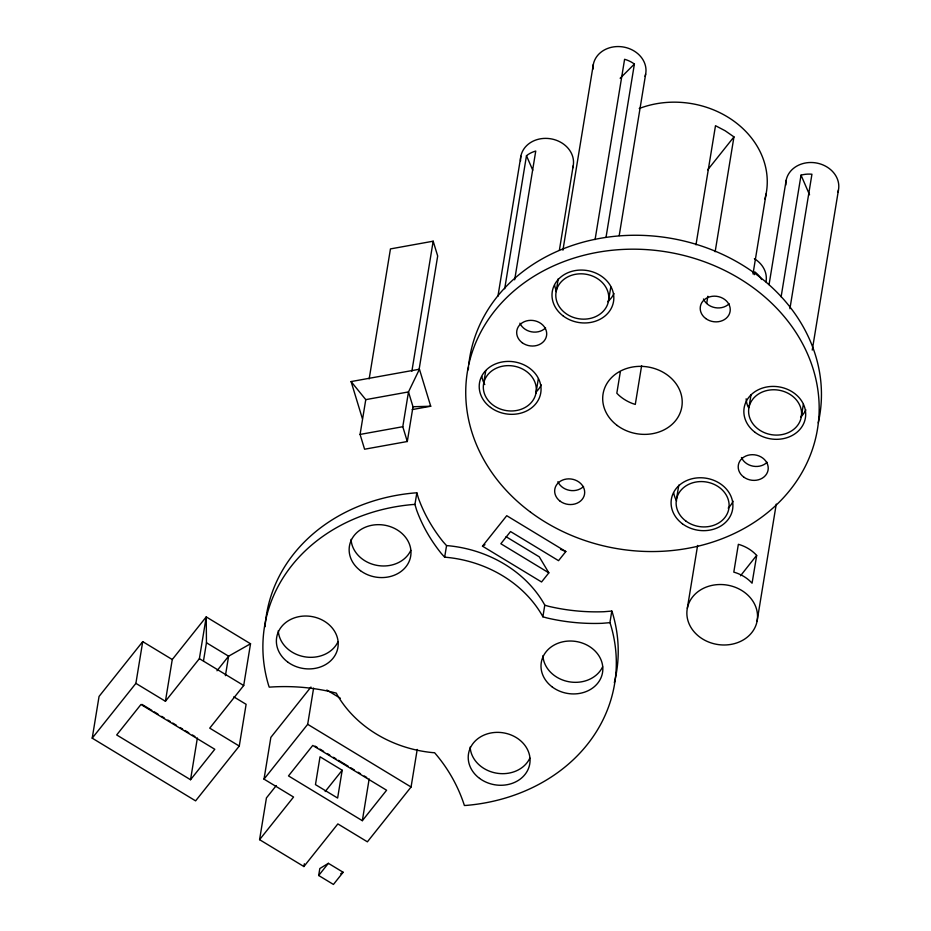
<?xml version="1.0" encoding="UTF-8"?>
<svg xmlns="http://www.w3.org/2000/svg" width="931" height="931" viewBox="0 0 931 931"><rect width="100%" height="100%" fill="white"/><g stroke="black" fill="none" stroke-linecap="round" stroke-linejoin="round"><path stroke-width="1.4" d="M233.797 696.853L246.11 704.313L239.267 746.057L195.603 800.869L92.216 738.167L99.058 696.435L142.722 641.622L172.258 659.532L165.427 701.276L135.891 683.366L142.722 641.622M165.427 701.276L199.385 658.648L206.228 616.904L250.532 643.775L243.701 685.519L209.731 728.147L239.267 746.057M203.493 660.847L206.461 642.762L206.228 616.904L172.258 659.532M190.541 779.724L214.793 749.28L140.953 704.499L116.689 734.943L190.541 779.724L197.372 737.992M225.418 675.673L228.607 656.192L250.532 643.775M417.216 749.443L411.071 787.009L367.396 841.822L337.86 823.912L303.902 866.54L259.586 839.669L293.556 797.041L264.02 779.131L270.851 737.387L310.954 687.055M259.586 839.669L266.429 797.925L276.263 785.589M264.02 779.131L307.684 724.318L313.607 688.137M419.439 369.235L408.488 391.928L413.003 406.731L407.301 441.515L364.591 449.219L360.076 434.428L365.767 399.643L351.092 381.57L419.439 369.235L430.716 406.242L412.2 409.582M369.165 378.929L390.45 248.914L433.171 241.199L437.686 256.002L418.962 370.305M303.902 866.54L304.356 863.759M318.67 875.489L319.81 868.542L328.375 863.316L343.143 872.266L333.438 884.45L318.67 875.489L328.375 863.316M342.189 770.228L337.627 798.053L315.469 784.624L320.031 756.787L342.189 770.228L325.198 791.536M407.301 441.515L402.786 426.712L408.488 391.928L365.767 399.643M411.874 371.225L433.171 241.199M362.334 820.688L386.598 790.233L312.746 745.452L288.494 775.907L362.334 820.688L369.165 778.944M414.935 504.439L412.887 504.521A177.367 150.415 9.3 0 0 268.663 685.553L269.245 687.148C291.74 685.542 314.503 687.427 336.335 693.141L336.975 694.421A115.293 97.767 9.3 0 0 432.973 752.644L434.579 752.713C447.927 768.087 458.157 786.113 464.394 805.49L466.315 805.408A177.367 150.415 9.3 0 0 610.538 624.387L609.91 622.664L602.043 623.316A177.367 150.415 9.3 0 1 546.858 617.928L542.878 616.799L542.226 615.519A115.293 97.767 9.3 0 0 446.228 557.297L444.657 557.215L441.259 553.41A177.367 150.415 9.3 0 1 416.599 510.013L414.935 504.439L416.844 492.848L414.784 492.93A177.367 150.415 9.3 0 0 265.079 626.703M444.657 557.215L446.554 545.624L443.156 541.819A177.367 150.415 9.3 0 1 418.508 498.422L416.844 492.848M483.655 383.467L485.761 370.596M497.934 296.279L520.871 156.21M504.695 288.773L526.481 155.71A26.603 22.565 9.3 0 1 535.756 151.043L514.668 279.812M535.965 393.15A26.603 22.565 9.3 0 0 500.447 366.698A26.603 22.565 9.3 0 0 493.023 405.078A26.603 22.565 9.3 0 0 535.965 393.15L538.316 378.859M559.38 250.218L573.182 165.893M556.133 291.636L558.239 278.776M562.918 250.195L593.338 64.39M595.084 239.581L624.596 59.293A26.603 22.565 9.3 0 1 634.395 64.053L606.046 237.184M542.878 616.799L544.775 605.208L544.123 603.916A115.293 97.767 9.3 0 0 448.125 545.706L446.554 545.624M608.443 301.318A26.603 22.565 9.3 0 0 572.926 274.878A26.603 22.565 9.3 0 0 565.501 313.247A26.603 22.565 9.3 0 0 608.443 301.318L610.783 287.027M619.208 235.578L645.66 74.073M620.349 371.702L616.822 393.231L618.743 395.151A39.905 33.842 9.3 0 0 632.556 403.53L635.291 404.426L641.634 365.674M609.91 622.664L611.807 611.073L603.94 611.725A177.367 150.415 9.3 0 1 548.755 606.337L544.775 605.208M695.981 244.841L715.497 125.697L725.144 130.759L733.954 136.892L715.148 251.731M706.687 303.413L707.863 296.233M676.453 499.412L678.792 485.121M687.322 608.292L697.61 545.45M752.993 273.947L766.097 193.892M754.25 274.692L754.715 271.829A26.603 22.565 9.3 0 1 761.605 279.486M748.931 407.58L751.038 394.721M769.053 284.665L786.148 180.323M781.121 296.78L801.032 175.156A26.603 22.565 9.3 0 1 811.937 174.225L789.907 308.72M756.694 555.47L752.062 583.202A35.471 30.083 9.3 0 0 733.803 572.134L738.364 544.309A35.471 30.083 9.3 0 1 756.624 555.376L740.517 575.789M757.078 621.21A35.471 30.083 9.3 0 0 709.713 585.948A35.471 30.083 9.3 0 0 699.809 637.107A35.471 30.083 9.3 0 0 757.078 621.21L776.256 504.09M801.242 417.263A26.603 22.565 9.3 0 0 765.724 390.822A26.603 22.565 9.3 0 0 758.3 429.191A26.603 22.565 9.3 0 0 801.242 417.263L803.348 404.403M812.251 350.091L838.459 190.017M92.216 738.167L135.891 683.366M216.993 670.774L228.607 656.192L206.461 642.762M707.711 169.838L733.954 136.892M482.479 546.16L506.743 515.704L565.827 551.536L558.542 560.671L510.549 531.554L500.843 543.739L548.836 572.844L541.563 581.98L482.479 546.16L484.97 544.693M620.151 78.285L634.395 64.053M340.688 873.767L343.143 872.266M360.076 434.428L402.786 426.712M413.003 406.731L430.716 406.242M560.637 549.418L565.827 551.536M506.045 536.698L539.282 556.854L548.836 572.844M326.828 690.034L340.362 698.25M199.385 658.648L243.701 685.519M307.684 724.318L411.071 787.009M315.015 746.103L317.483 747.593M319.938 749.094L323.627 751.329M327.328 753.563L329.783 755.064M333.473 757.299L335.94 758.788M338.395 760.29L348.252 766.26M350.708 767.749L354.397 769.984M358.098 772.23L360.553 773.719M364.242 775.954L366.709 777.455M141.989 704.406L151.834 710.376M154.302 711.866L157.991 714.1M161.68 716.346L164.147 717.836M167.836 720.07L170.303 721.572M172.759 723.061L176.448 725.296M180.149 727.542L182.604 729.031M185.071 730.521L188.76 732.767M192.449 735.001L194.916 736.491M801.032 175.156L809.551 194.8M526.481 155.71L532.753 170.187M611.807 611.073L612.447 612.796A177.367 150.415 9.3 0 1 614.332 682.644M351.092 381.57L362.368 418.578M754.378 258.725A26.603 22.565 9.3 0 1 765.98 281.837M520.545 160.923A26.603 22.565 9.3 0 1 549.942 138.672A26.603 22.565 9.3 0 1 572.588 168.185M593.024 69.092A26.603 22.565 9.3 0 1 622.408 46.853A26.603 22.565 9.3 0 1 645.067 76.354M468.817 364.079A177.367 150.415 9.3 0 1 669.983 238.161A177.367 150.415 9.3 0 1 818.233 422.942M468.305 369.782A177.367 150.415 9.3 0 1 468.526 366.93M729.124 303.762A15.082 12.79 9.3 0 1 703.452 299.002M767.121 462.276A15.082 12.79 9.3 0 1 741.448 457.528M583.574 486.459A15.082 12.79 9.3 0 1 557.902 481.699M639.213 108.52A88.689 75.213 9.3 0 1 733.675 120.983A88.689 75.213 9.3 0 1 764.886 199.001M805.862 409.849A31.037 26.324 9.3 0 1 800.974 416.774M748.117 406.987A31.037 26.324 9.3 0 1 746.15 398.805M614.006 293.509A31.037 26.324 9.3 0 1 607.687 301.737M556.261 290.635A31.037 26.324 9.3 0 1 554.62 285.223M733.081 501.204A31.037 26.324 9.3 0 1 728.193 508.117M676.639 500.925A31.037 26.324 9.3 0 1 673.695 492.918M541.225 384.852A31.037 26.324 9.3 0 1 536.337 391.765M484.783 384.573A31.037 26.324 9.3 0 1 481.839 376.566M545.578 327.933A15.082 12.79 9.3 0 1 519.905 323.185M602.636 666.771A31.037 26.324 9.3 0 1 568.818 681.725A31.037 26.324 9.3 0 1 542.924 655.727M338 641.773A31.037 26.324 9.3 0 1 304.181 656.716A31.037 26.324 9.3 0 1 278.288 630.718M529.855 758.125A31.037 26.324 9.3 0 1 496.037 773.067A31.037 26.324 9.3 0 1 470.143 747.069M410.769 550.419A31.037 26.324 9.3 0 1 376.962 565.373A31.037 26.324 9.3 0 1 351.068 539.375M785.822 185.036A26.603 22.565 9.3 0 1 815.219 162.797A26.603 22.565 9.3 0 1 837.865 192.298M685.821 521.011A26.603 22.565 9.3 0 0 728.775 509.094A26.603 22.565 9.3 0 0 693.246 482.642A26.603 22.565 9.3 0 0 685.821 521.011M682.4 523.769A31.037 26.324 9.3 0 0 732.511 509.862A31.037 26.324 9.3 0 0 691.058 479.011A31.037 26.324 9.3 0 0 682.4 523.769M530.507 512.131A177.367 150.415 9.3 0 0 816.848 432.647A177.367 150.415 9.3 0 0 580.001 256.316A177.367 150.415 9.3 0 0 530.507 512.131M563.325 316.075A31.037 26.324 9.3 0 0 613.424 302.168A31.037 26.324 9.3 0 0 571.983 271.305A31.037 26.324 9.3 0 0 563.325 316.075M743.706 477.044A15.082 12.79 9.3 0 0 768.04 470.283A15.082 12.79 9.3 0 0 747.907 455.294A15.082 12.79 9.3 0 0 743.706 477.044M705.71 318.518A15.082 12.79 9.3 0 0 730.055 311.757A15.082 12.79 9.3 0 0 709.922 296.768A15.082 12.79 9.3 0 0 705.71 318.518M560.159 501.215A15.082 12.79 9.3 0 0 584.493 494.454A15.082 12.79 9.3 0 0 564.361 479.465A15.082 12.79 9.3 0 0 560.159 501.215M755.181 432.426A31.037 26.324 9.3 0 0 805.292 418.519A31.037 26.324 9.3 0 0 763.839 387.657A31.037 26.324 9.3 0 0 755.181 432.426M617.265 425.514A39.905 33.842 9.3 0 0 681.69 407.627A39.905 33.842 9.3 0 0 628.402 367.954A39.905 33.842 9.3 0 0 617.265 425.514M490.544 407.429A31.037 26.324 9.3 0 0 540.655 393.51A31.037 26.324 9.3 0 0 499.202 362.659A31.037 26.324 9.3 0 0 490.544 407.429M522.163 342.689A15.082 12.79 9.3 0 0 546.509 335.94A15.082 12.79 9.3 0 0 526.376 320.951A15.082 12.79 9.3 0 0 522.163 342.689M287.691 662.022A31.037 26.324 9.3 0 0 337.802 648.116A31.037 26.324 9.3 0 0 296.361 617.265A31.037 26.324 9.3 0 0 287.691 662.022M479.546 778.374A31.037 26.324 9.3 0 0 529.658 764.467A31.037 26.324 9.3 0 0 488.216 733.605A31.037 26.324 9.3 0 0 479.546 778.374M552.327 687.031A31.037 26.324 9.3 0 0 602.438 673.113A31.037 26.324 9.3 0 0 560.997 642.262A31.037 26.324 9.3 0 0 552.327 687.031M360.472 570.68A31.037 26.324 9.3 0 0 410.583 556.773A31.037 26.324 9.3 0 0 369.13 525.91A31.037 26.324 9.3 0 0 360.472 570.68"/></g></svg>
